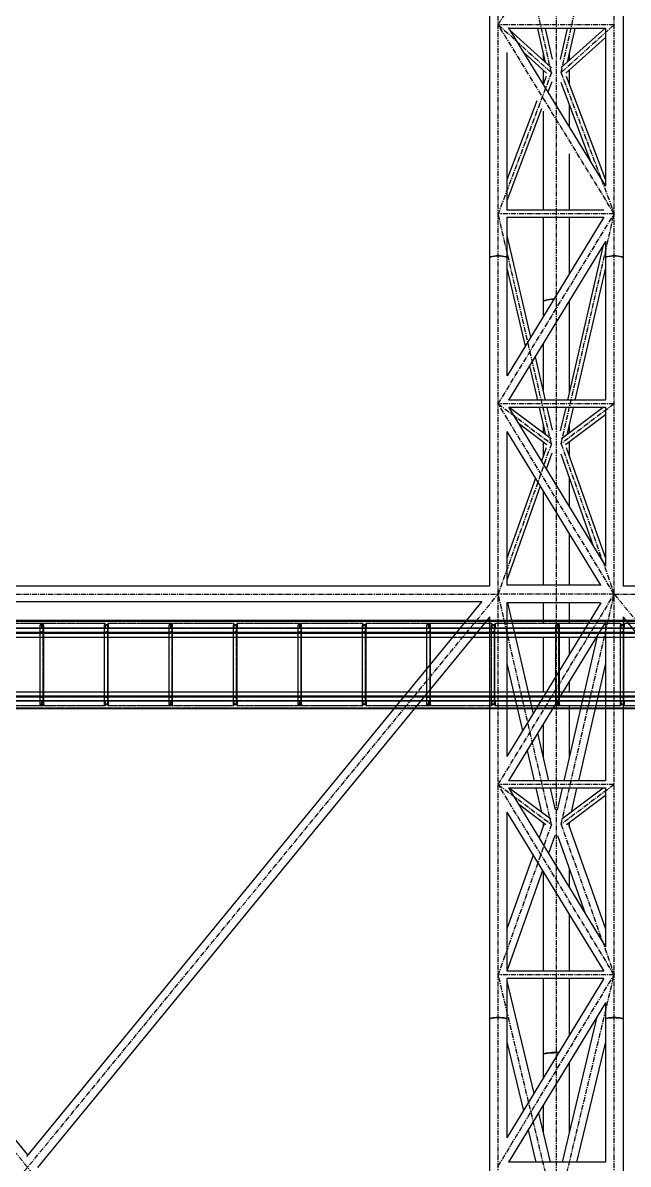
# Model space of a CAD drawing. Header units: millimetres. Extents: x 5143 to 30813, y 232 to 21408.
# Drawn here: x 14348 to 15287, y 16635 to 18407 of the extents above; entities that cross this region are included whole.
import ezdxf

# ---------------------------------------------------------------- set-up
doc = ezdxf.new("R2010")
doc.units = ezdxf.units.MM
doc.header["$LTSCALE"] = 0.25
for name, pattern in [('CENTER', [50.8, 31.75, -6.35, 6.35, -6.35]), ('XKITLINE00', [0]), ('XKITLINE02', [4, 2, -2]), ('XKITLINE03', [6, 3, -1, 1, -1])]:
    doc.linetypes.add(name, pattern=pattern)

msp = doc.modelspace()

# ---------------------------------------------------------------- linework, layer by layer
at = {"color": 8, "linetype": 'XKITLINE00'}
for p, q in [((15071.3, 19215.5), (15071.3, 18041.9)), ((15278.6, 19215.5), (15278.6, 18041.9)), ((15100.6, 18399.2), (15251.6, 18153.1)), ((15251.3, 18398.1), (15101.3, 18398.1)), ((15167.5, 18336.9), (15103.1, 18395.1)), ((15146.2, 18398.1), (15158, 18345.5)), ((15157.9, 18398.1), (15168.6, 18350.5)), ((15192.1, 18398.1), (15181.2, 18349.6)), ((15250.2, 18398.1), (15182.6, 18337.1)), ((15203.7, 18398.1), (15191.9, 18345.5)), ((15251.3, 18398.3), (15251.3, 18153.5)), ((15251.3, 18383.8), (15190, 18328.5)), ((15098.6, 18360.8), (15098.6, 18116.1)), ((15159.8, 18328.6), (15124.1, 18360.9)), ((15154.7, 18360.4), (15154.7, 18348.5)), ((15195.3, 18360.6), (15195.3, 18348.6)), ((15159.2, 18323.4), (15154.6, 18311.2)), ((15154.7, 18333.3), (15154.7, 18311.5)), ((15190.6, 18324.1), (15251.3, 18162.8)), ((15195.3, 18333.2), (15195.3, 18311.5)), ((15168.3, 18315.3), (15162.1, 18298.9)), ((15182, 18314.6), (15228.9, 18190.1)), ((15144.9, 18285.4), (15098.6, 18162.8)), ((15152.4, 18273.2), (15098.6, 18130.5)), ((15154.7, 18269.4), (15154.7, 18116.1)), ((15195.3, 18279.3), (15195.3, 18244.9)), ((15195.3, 18203.2), (15195.3, 18116.1)), ((15249, 18116.1), (15098.5, 18116.1)), ((15098.6, 18104.9), (15098.6, 18041.9)), ((15248.7, 18104.7), (15098.6, 18104.7)), ((15248.9, 18104.9), (15098.7, 17858.8)), ((15154.7, 18104.7), (15154.7, 17973.6)), ((15195.3, 18104.7), (15195.3, 18017.1)), ((15098.6, 18076.7), (15135.2, 17918.6)), ((15251.3, 18067.1), (15101.2, 17821.1)), ((15247.9, 18061.4), (15192.4, 17821.1)), ((15251.3, 18067.7), (15251.3, 18041.9)), ((15071.7, 18042.6), (15071.3, 18041.9)), ((15071.7, 18042.5), (15071.3, 18041.9)), ((15071.3, 18041.9), (15071.3, 17532.2)), ((15072.7, 18043.2), (15071.7, 18042.6)), ((15072.7, 18043), (15071.7, 18042.5)), ((15074.3, 18043.7), (15072.7, 18043.2)), ((15074.3, 18043.4), (15072.7, 18043)), ((15074.8, 18043.7), (15073.2, 18043.1)), ((15076.5, 18044.2), (15074.3, 18043.7)), ((15076.5, 18043.8), (15074.3, 18043.4)), ((15076.9, 18044.1), (15074.8, 18043.7)), ((15079.1, 18044.6), (15076.5, 18044.2)), ((15079.1, 18044.1), (15076.5, 18043.8)), ((15079.3, 18044.4), (15076.9, 18044.1)), ((15082, 18044.8), (15079.1, 18044.6)), ((15082, 18044.3), (15079.1, 18044.1)), ((15082.1, 18044.6), (15079.3, 18044.4)), ((15085, 18044.8), (15082, 18044.8)), ((15085, 18044.4), (15082, 18044.3)), ((15085, 18044.7), (15082.1, 18044.6)), ((15088, 18044.8), (15085, 18044.8)), ((15087.9, 18044.6), (15085, 18044.7)), ((15088, 18044.3), (15085, 18044.4)), ((15090.7, 18044.4), (15087.9, 18044.6)), ((15090.9, 18044.6), (15088, 18044.8)), ((15090.9, 18044.1), (15088, 18044.3)), ((15093.1, 18044.1), (15090.7, 18044.4)), ((15093.5, 18044.2), (15090.9, 18044.6)), ((15093.5, 18043.8), (15090.9, 18044.1)), ((15095.2, 18043.7), (15093.1, 18044.1)), ((15095.7, 18043.7), (15093.5, 18044.2)), ((15095.7, 18043.4), (15093.5, 18043.8)), ((15096.8, 18043.1), (15095.2, 18043.7)), ((15097.3, 18043.2), (15095.7, 18043.7)), ((15097.3, 18043), (15095.7, 18043.4)), ((15098.3, 18042.6), (15097.3, 18043.2)), ((15098.3, 18042.5), (15097.3, 18043)), ((15098.3, 18042.6), (15098.6, 18041.9)), ((15098.3, 18042.5), (15098.6, 18041.9)), ((15098.6, 18041.9), (15098.6, 17858.7)), ((15251.7, 18042.6), (15251.3, 18041.9)), ((15251.7, 18042.5), (15251.3, 18041.9)), ((15251.3, 18041.9), (15251.3, 17821.1)), ((15252.7, 18043.2), (15251.7, 18042.6)), ((15252.7, 18043), (15251.7, 18042.5)), ((15254.3, 18043.7), (15252.7, 18043.2)), ((15254.3, 18043.4), (15252.7, 18043)), ((15254.8, 18043.7), (15253.2, 18043.1)), ((15256.5, 18044.2), (15254.3, 18043.7)), ((15256.5, 18043.8), (15254.3, 18043.4)), ((15256.9, 18044.1), (15254.8, 18043.7)), ((15259.1, 18044.5), (15256.5, 18044.2)), ((15259.1, 18044.1), (15256.5, 18043.8)), ((15259.3, 18044.4), (15256.9, 18044.1)), ((15262, 18044.8), (15259.1, 18044.5)), ((15262, 18044.3), (15259.1, 18044.1)), ((15262.1, 18044.6), (15259.3, 18044.4)), ((15265, 18044.8), (15262, 18044.8)), ((15265, 18044.4), (15262, 18044.3)), ((15265, 18044.7), (15262.1, 18044.6)), ((15268, 18044.8), (15265, 18044.8)), ((15267.9, 18044.6), (15265, 18044.7)), ((15268, 18044.3), (15265, 18044.4)), ((15270.7, 18044.4), (15267.9, 18044.6)), ((15270.9, 18044.5), (15268, 18044.8)), ((15270.9, 18044.1), (15268, 18044.3)), ((15273.1, 18044.1), (15270.7, 18044.4)), ((15273.5, 18044.2), (15270.9, 18044.5)), ((15273.5, 18043.8), (15270.9, 18044.1)), ((15275.2, 18043.7), (15273.1, 18044.1)), ((15275.7, 18043.7), (15273.5, 18044.2)), ((15275.7, 18043.4), (15273.5, 18043.8)), ((15276.7, 18043.1), (15275.2, 18043.7)), ((15277.3, 18043.2), (15275.7, 18043.7)), ((15277.3, 18043), (15275.7, 18043.4)), ((15278.3, 18042.6), (15277.3, 18043.2)), ((15278.3, 18042.5), (15277.3, 18043)), ((15278.3, 18042.6), (15278.6, 18041.9)), ((15278.3, 18042.5), (15278.6, 18041.9)), ((15278.6, 18041.9), (15278.6, 17532.2)), ((15098.6, 18026), (15126.7, 17904.7)), ((15251.3, 18026.2), (15204, 17821.1)), ((15155, 17974.4), (15154.7, 17973.6)), ((15155, 17974.2), (15154.7, 17973.6)), ((15154.7, 17973.6), (15154.7, 17950.6)), ((15155.9, 17975.1), (15155, 17974.4)), ((15155.9, 17974.8), (15155, 17974.2)), ((15157.4, 17975.8), (15155.9, 17975.1)), ((15157.4, 17975.4), (15155.9, 17974.8)), ((15159.4, 17976.4), (15157.4, 17975.8)), ((15159.4, 17975.9), (15157.4, 17975.4)), ((15160.3, 17976.2), (15158.9, 17975.8)), ((15161.9, 17976.9), (15159.4, 17976.4)), ((15161.9, 17976.4), (15159.4, 17975.9)), ((15162.7, 17976.7), (15160.3, 17976.2)), ((15164.8, 17977.4), (15161.9, 17976.9)), ((15164.8, 17976.7), (15161.9, 17976.4)), ((15165.4, 17977.1), (15162.7, 17976.7)), ((15168.1, 17977.7), (15164.8, 17977.4)), ((15168.1, 17977), (15164.8, 17976.7)), ((15168.5, 17977.4), (15165.4, 17977.1)), ((15171.3, 17977.9), (15168.1, 17977.7)), ((15170.9, 17977.1), (15168.1, 17977)), ((15171.2, 17977.6), (15168.5, 17977.4)), ((15195, 17974.4), (15194.8, 17974.5)), ((15195, 17974.2), (15194.8, 17974.4)), ((15195, 17974.4), (15195.3, 17973.6)), ((15195, 17974.2), (15195.3, 17973.6)), ((15195.3, 17975.3), (15195.3, 17973.6)), ((15195.3, 17973.6), (15195.3, 17833.9)), ((15154.7, 17908.7), (15154.7, 17834.1)), ((15142.2, 17888.2), (15157.7, 17821.1)), ((15133.7, 17874.3), (15146, 17821.1)), ((15251.4, 17821.1), (15101, 17821.1)), ((15101.1, 17809.9), (15251.3, 17563.3)), ((15251.3, 17809.7), (15101.3, 17809.7)), ((15167, 17760.8), (15102, 17809.7)), ((15148.6, 17809.7), (15158.4, 17767.3)), ((15160.3, 17809.7), (15168.5, 17774.2)), ((15189.7, 17809.7), (15181.3, 17773.2)), ((15247.9, 17809.7), (15183.1, 17761)), ((15201.3, 17809.7), (15191.5, 17767.3)), ((15251.3, 17809.9), (15251.3, 17563.3)), ((15251.3, 17798), (15189.5, 17751.5)), ((15098.6, 17772.1), (15098.6, 17533.6)), ((15098.6, 17772.1), (15243.9, 17533.6)), ((15160.3, 17751.6), (15116.6, 17784.5)), ((15154.7, 17783.4), (15154.7, 17770.1)), ((15195.3, 17783.6), (15195.3, 17770.1)), ((15154.7, 17755.9), (15154.7, 17734.2)), ((15195.3, 17755.8), (15195.3, 17734.2)), ((15159.2, 17746.8), (15152, 17726.5)), ((15168.3, 17738.6), (15159.6, 17713.9)), ((15181.9, 17737.9), (15233, 17593.4)), ((15190.6, 17747.5), (15251.3, 17575.6)), ((15142.6, 17700), (15098.6, 17575.7)), ((15195.3, 17700.1), (15195.3, 17655.3)), ((15150.2, 17687.4), (15098.6, 17541.5)), ((15154.7, 17680.1), (15154.7, 17533.6)), ((15195.3, 17613.4), (15195.3, 17533.6)), ((15071.7, 17532.2), (13638.3, 17532.2)), ((15244.5, 17533.6), (15098.4, 17533.6)), ((16711.7, 17532.2), (15278.3, 17532.2)), ((13650.3, 17508.4), (14355, 16649.3)), ((15059.2, 17507.8), (13650.7, 17507.8)), ((15059.8, 17508.5), (14353.2, 16647.1)), ((15098.6, 17506.6), (15098.6, 17267.9)), ((15244.1, 17506.6), (15098.6, 17267.9)), ((15243.9, 17506.3), (15098.6, 17506.3)), ((15099.4, 17506.3), (15139.1, 17334.3)), ((15154.7, 17506.3), (15154.7, 17474.3)), ((15195.3, 17506.3), (15195.3, 17474.3)), ((15071.3, 17484.1), (14370.4, 16629.7)), ((15071.3, 17484.4), (15071.3, 16860.1)), ((15251.3, 17476.6), (15101.2, 17230.2)), ((15251.3, 17476.7), (15251.3, 17230.2)), ((15278.6, 17484.4), (15278.6, 16860.1)), ((15278.6, 17484.1), (15979.2, 16630.1)), ((15154.7, 17460.6), (15154.7, 17460.3)), ((15154.7, 17452.8), (15154.7, 17367.8)), ((15239.1, 17456.6), (15186.9, 17230.2)), ((15195.3, 17460.6), (15195.3, 17460.3)), ((15195.3, 17452.8), (15195.3, 17426.5)), ((15098.6, 17412.1), (15122.8, 17307.5)), ((15251.3, 17412.1), (15209.4, 17230.2)), ((15195.3, 17384.6), (15195.3, 17367.8)), ((15154.7, 17360.3), (15154.7, 17360)), ((15195.3, 17360.3), (15195.3, 17360)), ((15195.3, 17346.3), (15195.3, 17266.6)), ((15154.7, 17318), (15154.7, 17266.6)), ((15146.1, 17303.9), (15163.1, 17230.2)), ((15129.8, 17277.1), (15140.6, 17230.2)), ((15251.5, 17230.2), (15101, 17230.2)), ((15101.1, 17219), (15251.3, 16972.5)), ((15251.3, 17218.8), (15101.2, 17218.8)), ((15166.4, 17170.4), (15102, 17218.8)), ((15143.2, 17218.8), (15151.9, 17181.3)), ((15165.7, 17218.8), (15173.6, 17184.9)), ((15184.3, 17218.8), (15176.4, 17184.8)), ((15247.9, 17218.8), (15183.9, 17170.6)), ((15251.3, 17207.1), (15190.9, 17161.6)), ((15206.7, 17218.8), (15198.1, 17181.3)), ((15251.3, 17219), (15251.3, 16972.4)), ((15159, 17161.7), (15116.6, 17193.6)), ((15098.6, 17181.2), (15098.6, 16934.8)), ((15098.6, 17181.2), (15248.8, 16934.8)), ((15155.8, 17162.1), (15148.4, 17141.4)), ((15154.7, 17164.9), (15154.7, 17159.1)), ((15194.2, 17162.1), (15251.3, 17000.5)), ((15195.3, 17164.9), (15195.3, 17159.1)), ((15173, 17145.1), (15163.1, 17117.2)), ((15177, 17145.1), (15219.7, 17024.4)), ((15139.1, 17114.8), (15098.6, 17000.5)), ((15153.8, 17090.7), (15098.6, 16934.8)), ((15154.7, 17089.2), (15154.7, 16934.8)), ((15195.3, 17093.4), (15195.3, 17064.4)), ((15195.3, 17022.5), (15195.3, 16934.8)), ((15249, 16934.8), (15098.5, 16934.8)), ((15248.9, 16923.5), (15098.6, 16675.7)), ((15098.6, 16923.5), (15098.6, 16860.1)), ((15248.8, 16923.4), (15098.6, 16923.4)), ((15154.7, 16923.4), (15154.7, 16804.9)), ((15195.3, 16923.4), (15195.3, 16835.2)), ((15098.6, 16919.1), (15140.4, 16744.5)), ((15251.3, 16885.5), (15101.2, 16637.9)), ((15251.3, 16886), (15251.3, 16860.1)), ((15071.7, 16860.7), (15071.3, 16860.1)), ((15071.7, 16860.5), (15071.3, 16860.1)), ((15071.3, 16860.1), (15071.3, 15786)), ((15072.7, 16861.2), (15071.7, 16860.7)), ((15072.7, 16860.9), (15071.7, 16860.5)), ((15074.3, 16861.6), (15072.7, 16861.2)), ((15074.3, 16861.3), (15072.7, 16860.9)), ((15073.2, 16861.1), (15073, 16861)), ((15074.8, 16861.6), (15073.2, 16861.1)), ((15076.5, 16862), (15074.3, 16861.6)), ((15076.5, 16861.6), (15074.3, 16861.3)), ((15076.9, 16861.9), (15074.8, 16861.6)), ((15079.1, 16862.3), (15076.5, 16862)), ((15079.1, 16861.8), (15076.5, 16861.6)), ((15079.3, 16862.2), (15076.9, 16861.9)), ((15082, 16862.5), (15079.1, 16862.3)), ((15082, 16862), (15079.1, 16861.8)), ((15082.1, 16862.4), (15079.3, 16862.2)), ((15085, 16862.5), (15082, 16862.5)), ((15085, 16862), (15082, 16862)), ((15085, 16862.4), (15082.1, 16862.4)), ((15088, 16862.5), (15085, 16862.5)), ((15087.9, 16862.4), (15085, 16862.4)), ((15088, 16862), (15085, 16862)), ((15090.7, 16862.2), (15087.9, 16862.4)), ((15090.9, 16862.3), (15088, 16862.5)), ((15090.9, 16861.8), (15088, 16862)), ((15093.1, 16861.9), (15090.7, 16862.2)), ((15093.5, 16862), (15090.9, 16862.3)), ((15093.5, 16861.6), (15090.9, 16861.8)), ((15095.2, 16861.6), (15093.1, 16861.9)), ((15095.7, 16861.6), (15093.5, 16862)), ((15095.7, 16861.3), (15093.5, 16861.6)), ((15096.8, 16861.1), (15095.2, 16861.6)), ((15097.3, 16861.2), (15095.7, 16861.6)), ((15097.3, 16860.9), (15095.7, 16861.3)), ((15097, 16861), (15096.8, 16861.1)), ((15098.3, 16860.7), (15097.3, 16861.2)), ((15098.3, 16860.5), (15097.3, 16860.9)), ((15098.3, 16860.7), (15098.6, 16860.1)), ((15098.3, 16860.5), (15098.6, 16860.1)), ((15098.6, 16860.1), (15098.6, 16675.7)), ((15238.1, 16863.7), (15184.1, 16637.9)), ((15251.7, 16860.7), (15251.3, 16860.1)), ((15251.7, 16860.5), (15251.3, 16860.1)), ((15251.3, 16860.1), (15251.3, 16637.9)), ((15252.7, 16861.2), (15251.7, 16860.7)), ((15252.7, 16860.9), (15251.7, 16860.5)), ((15254.3, 16861.6), (15252.7, 16861.2)), ((15254.3, 16861.3), (15252.7, 16860.9)), ((15253.2, 16861.1), (15253, 16861)), ((15254.8, 16861.6), (15253.2, 16861.1)), ((15256.5, 16862), (15254.3, 16861.6)), ((15256.5, 16861.6), (15254.3, 16861.3)), ((15256.9, 16861.9), (15254.8, 16861.6)), ((15259.1, 16862.3), (15256.5, 16862)), ((15259.1, 16861.8), (15256.5, 16861.6)), ((15259.3, 16862.2), (15256.9, 16861.9)), ((15262, 16862.5), (15259.1, 16862.3)), ((15262, 16861.9), (15259.1, 16861.8)), ((15262.1, 16862.4), (15259.3, 16862.2)), ((15265, 16862.5), (15262, 16862.5)), ((15265, 16862), (15262, 16861.9)), ((15265, 16862.4), (15262.1, 16862.4)), ((15268, 16862.5), (15265, 16862.5)), ((15267.9, 16862.4), (15265, 16862.4)), ((15268, 16861.9), (15265, 16862)), ((15270.7, 16862.2), (15267.9, 16862.4)), ((15270.9, 16862.3), (15268, 16862.5)), ((15270.9, 16861.8), (15268, 16861.9)), ((15273.1, 16861.9), (15270.7, 16862.2)), ((15273.5, 16862), (15270.9, 16862.3)), ((15273.5, 16861.6), (15270.9, 16861.8)), ((15275.2, 16861.6), (15273.1, 16861.9)), ((15275.7, 16861.6), (15273.5, 16862)), ((15275.7, 16861.3), (15273.5, 16861.6)), ((15276.8, 16861.1), (15275.2, 16861.6)), ((15277.3, 16861.2), (15275.7, 16861.6)), ((15277.3, 16860.9), (15275.7, 16861.3)), ((15277, 16861), (15276.8, 16861.1)), ((15278.3, 16860.7), (15277.3, 16861.2)), ((15278.3, 16860.5), (15277.3, 16860.9)), ((15278.3, 16860.7), (15278.6, 16860.1)), ((15278.3, 16860.5), (15278.6, 16860.1)), ((15278.6, 16860.1), (15278.6, 15786)), ((15098.6, 16824.8), (15124.2, 16717.9)), ((15251.3, 16824.8), (15206.7, 16637.9)), ((15155, 16805.5), (15154.7, 16804.9)), ((15155, 16805.4), (15154.7, 16804.9)), ((15154.7, 16804.9), (15154.7, 16768.2)), ((15155.9, 16806.1), (15155, 16805.5)), ((15155.9, 16805.8), (15155, 16805.4)), ((15157.4, 16806.7), (15155.9, 16806.1)), ((15157.4, 16806.3), (15155.9, 16805.8)), ((15159.4, 16807.2), (15157.4, 16806.7)), ((15159.4, 16806.7), (15157.4, 16806.3)), ((15158.4, 16806.6), (15157.9, 16806.4)), ((15160.3, 16807.1), (15158.4, 16806.6)), ((15161.9, 16807.6), (15159.4, 16807.2)), ((15161.9, 16807), (15159.4, 16806.7)), ((15162.7, 16807.5), (15160.3, 16807.1)), ((15164.8, 16808), (15161.9, 16807.6)), ((15164.8, 16807.3), (15161.9, 16807)), ((15165.4, 16807.8), (15162.7, 16807.5)), ((15168.1, 16808.3), (15164.8, 16808)), ((15168.1, 16807.5), (15164.8, 16807.3)), ((15168.5, 16808.1), (15165.4, 16807.8)), ((15171.5, 16808.4), (15168.1, 16808.3)), ((15171.5, 16807.6), (15168.1, 16807.5)), ((15171.7, 16808.2), (15168.5, 16808.1)), ((15175, 16808.5), (15171.5, 16808.4)), ((15175, 16807.7), (15171.5, 16807.6)), ((15175, 16808.3), (15171.7, 16808.2)), ((15178.5, 16808.4), (15175, 16808.5)), ((15178.3, 16808.2), (15175, 16808.3)), ((15178.5, 16807.6), (15175, 16807.7)), ((15178.9, 16808.2), (15178.3, 16808.2)), ((15179.1, 16808.4), (15178.5, 16808.4)), ((15178.6, 16807.6), (15178.5, 16807.6)), ((15195.3, 16793), (15195.3, 16684.5)), ((15154.7, 16726.1), (15154.7, 16684.5)), ((15147.6, 16714.3), (15165.8, 16637.9)), ((15131.4, 16687.7), (15143.3, 16637.9)), ((15251.4, 16637.9), (15101, 16637.9))]:
    msp.add_line(p, q, dxfattribs=at)
at = {"color": 8, "linetype": 'CENTER'}
for p, q in [((15085, 18041.9), (15085, 19215.5)), ((15265, 18041.9), (15265, 19215.5)), ((15175, 19135.4), (15175, 17973.6)), ((15167.5, 18329.3), (15085, 18697.2)), ((15085, 18403.8), (15265, 18697.2)), ((15182.5, 18329.3), (15265, 18697.2)), ((15085, 18403.8), (15167.5, 18329.3)), ((15265, 18110.4), (15085, 18403.8)), ((15265, 18403.8), (15085, 18403.8)), ((15265, 18403.8), (15182.5, 18329.3)), ((15167.5, 18329.3), (15085, 18110.4)), ((15182.5, 18329.3), (15265, 18110.4)), ((15167.5, 17753.3), (15085, 18110.4)), ((15085, 17815.4), (15265, 18110.4)), ((15265, 18110.4), (15085, 18110.4)), ((15182.5, 17753.3), (15265, 18110.4)), ((15085, 16860.1), (15085, 18041.9)), ((15265, 16860.1), (15265, 18041.9)), ((15175, 17973.6), (15175, 16804.9)), ((15085, 17815.4), (15167.5, 17753.3)), ((15265, 17520), (15085, 17815.4)), ((15265, 17815.4), (15085, 17815.4)), ((15265, 17815.4), (15182.5, 17753.3)), ((15167.5, 17753.3), (15085, 17520)), ((15182.5, 17753.3), (15265, 17520)), ((13625, 15740.3), (15085, 17520)), ((13625, 17520), (15085, 15740.3)), ((13625, 17520), (15085, 17520)), ((15167.5, 17162.4), (15085, 17520)), ((15085, 17224.5), (15265, 17520)), ((15265, 17520), (15085, 17520)), ((15182.5, 17162.4), (15265, 17520)), ((15265, 17520), (16725, 15740.3)), ((15265, 17520), (16725, 17520)), ((15085, 17224.5), (15167.5, 17162.4)), ((15265, 16929.1), (15085, 17224.5)), ((15265, 17224.5), (15085, 17224.5)), ((15265, 17224.5), (15182.5, 17162.4)), ((15167.5, 17162.4), (15085, 16929.1)), ((15182.5, 17162.4), (15265, 16929.1)), ((15167.5, 16583.8), (15085, 16929.1)), ((15085, 16632.2), (15265, 16929.1)), ((15265, 16929.1), (15085, 16929.1)), ((15182.5, 16583.8), (15265, 16929.1)), ((15085, 15740.3), (15085, 16860.1)), ((15265, 15740.3), (15265, 16860.1)), ((15175, 16804.9), (15175, 15913.5))]:
    msp.add_line(p, q, dxfattribs=at)
at = {"color": 3, "linetype": 'XKITLINE02'}
for p, q in [((17635, 17478.1), (13535, 17478.1)), ((17635, 17477.6), (13535, 17477.6)), ((14377.2, 17474.3), (14279.6, 17474.3)), ((14380, 17472.3), (14374.5, 17472.3)), ((14374.5, 17471.6), (14374.5, 17472.3)), ((14374.5, 17348.3), (14374.5, 17472.3)), ((14380, 17472.3), (14374.5, 17472.3)), ((14379.3, 17471.2), (14374.5, 17471.6)), ((14376.7, 17474.3), (14376.7, 17467.1)), ((14377.2, 17466.3), (14377.2, 17474.3)), ((14475.1, 17474.3), (14377.2, 17474.3)), ((14377.2, 17466.3), (14377.2, 17474.3)), ((14377.8, 17474.3), (14377.8, 17467.1)), ((14379.3, 17348.3), (14379.3, 17472.3)), ((14379.3, 17461.3), (14379.3, 17471.2)), ((14380, 17460.3), (14380, 17472.3)), ((14380, 17348.3), (14380, 17472.3)), ((14474.5, 17474.3), (14474.5, 17466.3)), ((14474.5, 17348.3), (14474.5, 17472.3)), ((14480, 17472.3), (14474.5, 17472.3)), ((14480, 17472.3), (14474.5, 17472.3)), ((14474.5, 17471.6), (14474.5, 17472.3)), ((14479.3, 17471.2), (14474.5, 17471.6)), ((14475.1, 17474.3), (14475.1, 17467.1)), ((14479.3, 17348.3), (14479.3, 17472.3)), ((14479.3, 17461.3), (14479.3, 17471.2)), ((14577.2, 17474.3), (14479.6, 17474.3)), ((14479.6, 17474.3), (14479.6, 17467.1)), ((14480, 17348.3), (14480, 17472.3)), ((14480, 17460.3), (14480, 17472.3)), ((14480.2, 17474.3), (14480.2, 17466.3)), ((14574.5, 17348.3), (14574.5, 17472.3)), ((14580, 17472.3), (14574.5, 17472.3)), ((14580, 17472.3), (14574.5, 17472.3)), ((14574.5, 17471.6), (14574.5, 17472.3)), ((14579.3, 17471.2), (14574.5, 17471.6)), ((14576.7, 17474.3), (14576.7, 17467.1)), ((14577.2, 17466.3), (14577.2, 17474.3)), ((14675.1, 17474.3), (14577.2, 17474.3)), ((14577.2, 17466.3), (14577.2, 17474.3)), ((14577.8, 17474.3), (14577.8, 17467.1)), ((14579.3, 17348.3), (14579.3, 17472.3)), ((14579.3, 17461.3), (14579.3, 17471.2)), ((14580, 17348.3), (14580, 17472.3)), ((14580, 17460.3), (14580, 17472.3)), ((14674.5, 17474.3), (14674.5, 17466.3)), ((14674.5, 17348.3), (14674.5, 17472.3)), ((14680, 17472.3), (14674.5, 17472.3)), ((14680, 17472.3), (14674.5, 17472.3)), ((14674.5, 17471.6), (14674.5, 17472.3)), ((14679.3, 17471.2), (14674.5, 17471.6)), ((14675.1, 17474.3), (14675.1, 17467.1)), ((14679.3, 17348.3), (14679.3, 17472.3)), ((14679.3, 17461.3), (14679.3, 17471.2)), ((14777.2, 17474.3), (14679.6, 17474.3)), ((14679.6, 17474.3), (14679.6, 17467.1)), ((14680, 17348.3), (14680, 17472.3)), ((14680, 17460.3), (14680, 17472.3)), ((14680.2, 17474.3), (14680.2, 17466.3)), ((14774.5, 17348.3), (14774.5, 17472.3)), ((14780, 17472.3), (14774.5, 17472.3)), ((14780, 17472.3), (14774.5, 17472.3)), ((14774.5, 17471.6), (14774.5, 17472.3)), ((14779.3, 17471.2), (14774.5, 17471.6)), ((14776.7, 17474.3), (14776.7, 17467.1)), ((14777.2, 17466.3), (14777.2, 17474.3)), ((14875.1, 17474.3), (14777.2, 17474.3)), ((14777.2, 17466.3), (14777.2, 17474.3)), ((14777.8, 17474.3), (14777.8, 17467.1)), ((14779.3, 17348.3), (14779.3, 17472.3)), ((14779.3, 17461.3), (14779.3, 17471.2)), ((14780, 17348.3), (14780, 17472.3)), ((14780, 17460.3), (14780, 17472.3)), ((14874.5, 17474.3), (14874.5, 17466.3)), ((14874.5, 17348.3), (14874.5, 17472.3)), ((14880, 17472.3), (14874.5, 17472.3)), ((14880, 17472.3), (14874.5, 17472.3)), ((14874.5, 17471.6), (14874.5, 17472.3)), ((14879.3, 17471.2), (14874.5, 17471.6)), ((14875.1, 17474.3), (14875.1, 17467.1)), ((14879.3, 17348.3), (14879.3, 17472.3)), ((14879.3, 17461.3), (14879.3, 17471.2)), ((14977.2, 17474.3), (14879.6, 17474.3)), ((14879.6, 17474.3), (14879.6, 17467.1)), ((14880, 17348.3), (14880, 17472.3)), ((14880, 17460.3), (14880, 17472.3)), ((14880.2, 17474.3), (14880.2, 17466.3)), ((14974.5, 17348.3), (14974.5, 17472.3)), ((14980, 17472.3), (14974.5, 17472.3)), ((14980, 17472.3), (14974.5, 17472.3)), ((14974.5, 17471.6), (14974.5, 17472.3)), ((14979.3, 17471.2), (14974.5, 17471.6)), ((14976.7, 17474.3), (14976.7, 17467.1)), ((14977.2, 17466.3), (14977.2, 17474.3)), ((15075.1, 17474.3), (14977.2, 17474.3)), ((14977.2, 17466.3), (14977.2, 17474.3)), ((14977.8, 17474.3), (14977.8, 17467.1)), ((14979.3, 17348.3), (14979.3, 17472.3)), ((14979.3, 17461.3), (14979.3, 17471.2)), ((14980, 17348.3), (14980, 17472.3)), ((14980, 17460.3), (14980, 17472.3)), ((15067.1, 17479), (15035.6, 17479)), ((15105.7, 17479), (15071.3, 17479)), ((15074.5, 17474.3), (15074.5, 17466.3)), ((15074.5, 17348.3), (15074.5, 17472.3)), ((15080, 17472.3), (15074.5, 17472.3)), ((15080, 17472.3), (15074.5, 17472.3)), ((15074.5, 17471.6), (15074.5, 17472.3)), ((15079.3, 17471.2), (15074.5, 17471.6)), ((15075.1, 17474.3), (15075.1, 17467.1)), ((15079.3, 17348.3), (15079.3, 17472.3)), ((15079.3, 17461.3), (15079.3, 17471.2)), ((15177.2, 17474.3), (15079.6, 17474.3)), ((15079.6, 17474.3), (15079.6, 17467.1)), ((15080, 17348.3), (15080, 17472.3)), ((15080, 17460.3), (15080, 17472.3)), ((15080.2, 17474.3), (15080.2, 17466.3)), ((15174.5, 17348.3), (15174.5, 17472.3)), ((15180, 17472.3), (15174.5, 17472.3)), ((15180, 17472.3), (15174.5, 17472.3)), ((15174.5, 17471.6), (15174.5, 17472.3)), ((15179.3, 17471.2), (15174.5, 17471.6)), ((15176.7, 17474.3), (15176.7, 17467.1)), ((15275.1, 17474.3), (15177.2, 17474.3)), ((15177.2, 17466.3), (15177.2, 17474.3)), ((15177.2, 17466.3), (15177.2, 17474.3)), ((15177.8, 17474.3), (15177.8, 17467.1)), ((15179.3, 17348.3), (15179.3, 17472.3)), ((15179.3, 17461.3), (15179.3, 17471.2)), ((15180, 17348.3), (15180, 17472.3)), ((15180, 17460.3), (15180, 17472.3)), ((15278.6, 17479), (15227.2, 17479)), ((15274.5, 17474.3), (15274.5, 17466.3)), ((15274.5, 17348.3), (15274.5, 17472.3)), ((15280, 17472.3), (15274.5, 17472.3)), ((15280, 17472.3), (15274.5, 17472.3)), ((15274.5, 17471.6), (15274.5, 17472.3)), ((15279.3, 17471.2), (15274.5, 17471.6)), ((15275.1, 17474.3), (15275.1, 17467.1)), ((15279.3, 17348.3), (15279.3, 17472.3)), ((15279.3, 17461.3), (15279.3, 17471.2)), ((15316.3, 17474.3), (15279.6, 17474.3)), ((15279.6, 17474.3), (15279.6, 17467.1)), ((15280, 17348.3), (15280, 17472.3)), ((15280, 17460.3), (15280, 17472.3)), ((15280.2, 17474.3), (15280.2, 17466.3)), ((15314.4, 17479), (15282.9, 17479)), ((17635, 17460.4), (13535, 17460.4)), ((17635, 17460.3), (13535, 17460.3)), ((17635, 17459.8), (13535, 17459.8)), ((17635, 17459.4), (13535, 17459.4)), ((17635, 17459), (13575, 17459)), ((14376.7, 17467.1), (14274.3, 17467.1)), ((14377.2, 17466.3), (14274.3, 17466.3)), ((14371.4, 17467.1), (14371.4, 17466.3)), ((14379.3, 17461.3), (14374.5, 17461)), ((14374.5, 17460.3), (14374.5, 17461)), ((14380, 17460.3), (14374.5, 17460.3)), ((14480.3, 17466.3), (14377.2, 17466.3)), ((14380, 17466.3), (14377.2, 17466.3)), ((14480.3, 17467.1), (14377.8, 17467.1)), ((14383, 17467.1), (14383, 17466.3)), ((14576.7, 17467.1), (14474.3, 17467.1)), ((14474.3, 17467.1), (14474.3, 17466.3)), ((14577.2, 17466.3), (14474.3, 17466.3)), ((14479.3, 17461.3), (14474.5, 17461)), ((14474.5, 17460.3), (14474.5, 17461)), ((14480, 17460.3), (14474.5, 17460.3)), ((14480.3, 17467.1), (14480.3, 17466.3)), ((14571.4, 17467.1), (14571.4, 17466.3)), ((14579.3, 17461.3), (14574.5, 17461)), ((14574.5, 17460.3), (14574.5, 17461)), ((14580, 17460.3), (14574.5, 17460.3)), ((14680.3, 17466.3), (14577.2, 17466.3)), ((14580, 17466.3), (14577.2, 17466.3)), ((14680.3, 17467.1), (14577.8, 17467.1)), ((14583, 17467.1), (14583, 17466.3)), ((14776.7, 17467.1), (14674.3, 17467.1)), ((14674.3, 17467.1), (14674.3, 17466.3)), ((14777.2, 17466.3), (14674.3, 17466.3)), ((14679.3, 17461.3), (14674.5, 17461)), ((14674.5, 17460.3), (14674.5, 17461)), ((14680, 17460.3), (14674.5, 17460.3)), ((14680.3, 17467.1), (14680.3, 17466.3)), ((14771.4, 17467.1), (14771.4, 17466.3)), ((14779.3, 17461.3), (14774.5, 17461)), ((14774.5, 17460.3), (14774.5, 17461)), ((14780, 17460.3), (14774.5, 17460.3)), ((14880.3, 17466.3), (14777.2, 17466.3)), ((14780, 17466.3), (14777.2, 17466.3)), ((14880.3, 17467.1), (14777.8, 17467.1)), ((14783, 17467.1), (14783, 17466.3)), ((14976.7, 17467.1), (14874.3, 17467.1)), ((14874.3, 17467.1), (14874.3, 17466.3)), ((14977.2, 17466.3), (14874.3, 17466.3)), ((14879.3, 17461.3), (14874.5, 17461)), ((14874.5, 17460.3), (14874.5, 17461)), ((14880, 17460.3), (14874.5, 17460.3)), ((14880.3, 17467.1), (14880.3, 17466.3)), ((14971.4, 17467.1), (14971.4, 17466.3)), ((14979.3, 17461.3), (14974.5, 17461)), ((14974.5, 17460.3), (14974.5, 17461)), ((14980, 17460.3), (14974.5, 17460.3)), ((15080.3, 17466.3), (14977.2, 17466.3)), ((15072.7, 17466.3), (14977.2, 17466.3)), ((15080.3, 17467.1), (14977.8, 17467.1)), ((14983, 17467.1), (14983, 17466.3)), ((15045.6, 17452.8), (15014.1, 17452.8)), ((15050.7, 17459), (15019.2, 17459)), ((15110.3, 17459), (15071.3, 17459)), ((15111.7, 17452.8), (15071.3, 17452.8)), ((15176.7, 17467.1), (15074.3, 17467.1)), ((15074.3, 17467.1), (15074.3, 17466.3)), ((15177.2, 17466.3), (15074.3, 17466.3)), ((15079.3, 17461.3), (15074.5, 17461)), ((15074.5, 17460.3), (15074.5, 17461)), ((15080, 17460.3), (15074.5, 17460.3)), ((15108.6, 17466.3), (15080.2, 17466.3)), ((15080.3, 17467.1), (15080.3, 17466.3)), ((15171.4, 17467.1), (15171.4, 17466.3)), ((15179.3, 17461.3), (15174.5, 17461)), ((15174.5, 17460.3), (15174.5, 17461)), ((15180, 17460.3), (15174.5, 17460.3)), ((15280.3, 17466.3), (15177.2, 17466.3)), ((15251.7, 17466.3), (15177.2, 17466.3)), ((15280.3, 17467.1), (15177.8, 17467.1)), ((15183, 17467.1), (15183, 17466.3)), ((15236.8, 17452.8), (15211.3, 17452.8)), ((15278.6, 17459), (15215.1, 17459)), ((15278.6, 17452.8), (15238.3, 17452.8)), ((15376.7, 17467.1), (15274.3, 17467.1)), ((15274.3, 17467.1), (15274.3, 17466.3)), ((15377.2, 17466.3), (15274.3, 17466.3)), ((15279.3, 17461.3), (15274.5, 17461)), ((15274.5, 17460.3), (15274.5, 17461)), ((15280, 17460.3), (15274.5, 17460.3)), ((15324.8, 17466.3), (15280.2, 17466.3)), ((15280.3, 17467.1), (15280.3, 17466.3)), ((14974.5, 17348.3), (14974.5, 17404.5)), ((14980, 17372.8), (14980, 17411.2)), ((15180, 17348.3), (15180, 17401.4)), ((15174.5, 17348.3), (15174.5, 17392.4)), ((14374.5, 17348.3), (14374.5, 17367.8)), ((14380, 17348.3), (14380, 17367.8)), ((14474.5, 17348.3), (14474.5, 17367.8)), ((14480, 17348.3), (14480, 17367.8)), ((14574.5, 17348.3), (14574.5, 17367.8)), ((14580, 17348.3), (14580, 17367.8)), ((14674.5, 17348.3), (14674.5, 17367.8)), ((14680, 17348.3), (14680, 17367.8)), ((14774.5, 17348.3), (14774.5, 17367.8)), ((14780, 17348.3), (14780, 17367.8)), ((14874.5, 17348.3), (14874.5, 17367.8)), ((14880, 17348.3), (14880, 17367.8)), ((14975.9, 17367.8), (14944.4, 17367.8)), ((14980, 17348.3), (14980, 17367.8)), ((15098.6, 17367.8), (15071.3, 17367.8)), ((15131.4, 17367.8), (15108.9, 17367.8)), ((15185, 17367.8), (15159.5, 17367.8)), ((15241.1, 17367.8), (15218.6, 17367.8)), ((15278.6, 17367.8), (15251.3, 17367.8)), ((15280, 17348.3), (15280, 17367.8)), ((17635, 17361.1), (13535, 17361.1)), ((17635, 17360.7), (13535, 17360.7)), ((17635, 17360.3), (13535, 17360.3)), ((17635, 17360.2), (13535, 17360.2)), ((14377.2, 17354.3), (14274.3, 17354.3)), ((14376.7, 17353.5), (14274.3, 17353.5)), ((14377.2, 17346.3), (14279.6, 17346.3)), ((14371.4, 17354.3), (14371.4, 17353.5)), ((14380, 17360.3), (14374.5, 17360.3)), ((14374.5, 17359.6), (14374.5, 17360.3)), ((14379.3, 17359.2), (14374.5, 17359.6)), ((14379.3, 17349.3), (14374.5, 17349)), ((14374.5, 17348.3), (14374.5, 17349)), ((14380, 17348.3), (14374.5, 17348.3)), ((14380, 17348.3), (14374.5, 17348.3)), ((14376.7, 17353.5), (14376.7, 17346.3)), ((14377.2, 17346.3), (14377.2, 17354.3)), ((14480.3, 17354.3), (14377.2, 17354.3)), ((14377.2, 17346.3), (14377.2, 17354.3)), ((14475.1, 17346.3), (14377.2, 17346.3)), ((14480.3, 17353.5), (14377.8, 17353.5)), ((14377.8, 17353.5), (14377.8, 17346.3)), ((14379.3, 17349.3), (14379.3, 17359.2)), ((14380, 17348.3), (14380, 17360.3)), ((14383, 17354.3), (14383, 17353.5)), ((14577.2, 17354.3), (14474.3, 17354.3)), ((14474.3, 17354.3), (14474.3, 17353.5)), ((14576.7, 17353.5), (14474.3, 17353.5)), ((14480, 17360.3), (14474.5, 17360.3)), ((14474.5, 17359.6), (14474.5, 17360.3)), ((14479.3, 17359.2), (14474.5, 17359.6)), ((14474.5, 17354.3), (14474.5, 17346.3)), ((14479.3, 17349.3), (14474.5, 17349)), ((14474.5, 17348.3), (14474.5, 17349)), ((14480, 17348.3), (14474.5, 17348.3)), ((14480, 17348.3), (14474.5, 17348.3)), ((14475.1, 17353.5), (14475.1, 17346.3)), ((14479.3, 17349.3), (14479.3, 17359.2)), ((14479.6, 17353.5), (14479.6, 17346.3)), ((14577.2, 17346.3), (14479.6, 17346.3)), ((14480, 17348.3), (14480, 17360.3)), ((14480.2, 17354.3), (14480.2, 17346.3)), ((14480.3, 17354.3), (14480.3, 17353.5)), ((14571.4, 17354.3), (14571.4, 17353.5)), ((14580, 17360.3), (14574.5, 17360.3)), ((14574.5, 17359.6), (14574.5, 17360.3)), ((14579.3, 17359.2), (14574.5, 17359.6)), ((14579.3, 17349.3), (14574.5, 17349)), ((14574.5, 17348.3), (14574.5, 17349)), ((14580, 17348.3), (14574.5, 17348.3)), ((14580, 17348.3), (14574.5, 17348.3)), ((14576.7, 17353.5), (14576.7, 17346.3)), ((14577.2, 17346.3), (14577.2, 17354.3)), ((14680.3, 17354.3), (14577.2, 17354.3)), ((14577.2, 17346.3), (14577.2, 17354.3)), ((14675.1, 17346.3), (14577.2, 17346.3)), ((14680.3, 17353.5), (14577.8, 17353.5)), ((14577.8, 17353.5), (14577.8, 17346.3)), ((14579.3, 17349.3), (14579.3, 17359.2)), ((14580, 17348.3), (14580, 17360.3)), ((14583, 17354.3), (14583, 17353.5)), ((14777.2, 17354.3), (14674.3, 17354.3)), ((14674.3, 17354.3), (14674.3, 17353.5)), ((14776.7, 17353.5), (14674.3, 17353.5)), ((14680, 17360.3), (14674.5, 17360.3)), ((14674.5, 17359.6), (14674.5, 17360.3)), ((14679.3, 17359.2), (14674.5, 17359.6)), ((14674.5, 17354.3), (14674.5, 17346.3)), ((14679.3, 17349.3), (14674.5, 17349)), ((14674.5, 17348.3), (14674.5, 17349)), ((14680, 17348.3), (14674.5, 17348.3)), ((14680, 17348.3), (14674.5, 17348.3)), ((14675.1, 17353.5), (14675.1, 17346.3)), ((14679.3, 17349.3), (14679.3, 17359.2)), ((14679.6, 17353.5), (14679.6, 17346.3)), ((14777.2, 17346.3), (14679.6, 17346.3)), ((14680, 17348.3), (14680, 17360.3)), ((14680.2, 17354.3), (14680.2, 17346.3)), ((14680.3, 17354.3), (14680.3, 17353.5)), ((14771.4, 17354.3), (14771.4, 17353.5)), ((14780, 17360.3), (14774.5, 17360.3)), ((14774.5, 17359.6), (14774.5, 17360.3)), ((14779.3, 17359.2), (14774.5, 17359.6)), ((14779.3, 17349.3), (14774.5, 17349)), ((14774.5, 17348.3), (14774.5, 17349)), ((14780, 17348.3), (14774.5, 17348.3)), ((14780, 17348.3), (14774.5, 17348.3)), ((14776.7, 17353.5), (14776.7, 17346.3)), ((14777.2, 17346.3), (14777.2, 17354.3)), ((14880.3, 17354.3), (14777.2, 17354.3)), ((14777.2, 17346.3), (14777.2, 17354.3)), ((14875.1, 17346.3), (14777.2, 17346.3)), ((14880.3, 17353.5), (14777.8, 17353.5)), ((14777.8, 17353.5), (14777.8, 17346.3)), ((14779.3, 17349.3), (14779.3, 17359.2)), ((14780, 17348.3), (14780, 17360.3)), ((14783, 17354.3), (14783, 17353.5)), ((14977.2, 17354.3), (14874.3, 17354.3)), ((14874.3, 17354.3), (14874.3, 17353.5)), ((14976.7, 17353.5), (14874.3, 17353.5)), ((14880, 17360.3), (14874.5, 17360.3)), ((14874.5, 17359.6), (14874.5, 17360.3)), ((14879.3, 17359.2), (14874.5, 17359.6)), ((14874.5, 17354.3), (14874.5, 17346.3)), ((14879.3, 17349.3), (14874.5, 17349)), ((14874.5, 17348.3), (14874.5, 17349)), ((14880, 17348.3), (14874.5, 17348.3)), ((14880, 17348.3), (14874.5, 17348.3)), ((14875.1, 17353.5), (14875.1, 17346.3)), ((14879.3, 17349.3), (14879.3, 17359.2)), ((14879.6, 17353.5), (14879.6, 17346.3)), ((14977.2, 17346.3), (14879.6, 17346.3)), ((14880, 17348.3), (14880, 17360.3)), ((14880.2, 17354.3), (14880.2, 17346.3)), ((14880.3, 17354.3), (14880.3, 17353.5)), ((14970.8, 17361.6), (14939.3, 17361.6)), ((14971.4, 17354.3), (14971.4, 17353.5)), ((14980, 17360.3), (14974.5, 17360.3)), ((14974.5, 17359.6), (14974.5, 17360.3)), ((14979.3, 17359.2), (14974.5, 17359.6)), ((14979.3, 17349.3), (14974.5, 17349)), ((14974.5, 17348.3), (14974.5, 17349)), ((14980, 17348.3), (14974.5, 17348.3)), ((14980, 17348.3), (14974.5, 17348.3)), ((14976.7, 17353.5), (14976.7, 17346.3)), ((14977.2, 17346.3), (14977.2, 17354.3)), ((15080.3, 17354.3), (14977.2, 17354.3)), ((14977.2, 17346.3), (14977.2, 17354.3)), ((15075.1, 17346.3), (14977.2, 17346.3)), ((15080.3, 17353.5), (14977.8, 17353.5)), ((14977.8, 17353.5), (14977.8, 17346.3)), ((14979.3, 17349.3), (14979.3, 17359.2)), ((14980, 17348.3), (14980, 17360.3)), ((14983, 17354.3), (14983, 17353.5)), ((15098.6, 17361.6), (15071.3, 17361.6)), ((15177.2, 17354.3), (15074.3, 17354.3)), ((15074.3, 17354.3), (15074.3, 17353.5)), ((15176.7, 17353.5), (15074.3, 17353.5)), ((15080, 17360.3), (15074.5, 17360.3)), ((15074.5, 17359.6), (15074.5, 17360.3)), ((15079.3, 17359.2), (15074.5, 17359.6)), ((15074.5, 17354.3), (15074.5, 17346.3)), ((15079.3, 17349.3), (15074.5, 17349)), ((15074.5, 17348.3), (15074.5, 17349)), ((15080, 17348.3), (15074.5, 17348.3)), ((15080, 17348.3), (15074.5, 17348.3)), ((15075.1, 17353.5), (15075.1, 17346.3)), ((15079.3, 17349.3), (15079.3, 17359.2)), ((15079.6, 17353.5), (15079.6, 17346.3)), ((15177.2, 17346.3), (15079.6, 17346.3)), ((15080, 17348.3), (15080, 17360.3)), ((15080.2, 17354.3), (15080.2, 17346.3)), ((15080.3, 17354.3), (15080.3, 17353.5)), ((15132.8, 17361.6), (15110.3, 17361.6)), ((15181.3, 17361.6), (15155.7, 17361.6)), ((15171.4, 17354.3), (15171.4, 17353.5)), ((15180, 17360.3), (15174.5, 17360.3)), ((15174.5, 17359.6), (15174.5, 17360.3)), ((15179.3, 17359.2), (15174.5, 17359.6)), ((15179.3, 17349.3), (15174.5, 17349)), ((15174.5, 17348.3), (15174.5, 17349)), ((15180, 17348.3), (15174.5, 17348.3)), ((15180, 17348.3), (15174.5, 17348.3)), ((15176.7, 17353.5), (15176.7, 17346.3)), ((15280.3, 17354.3), (15177.2, 17354.3)), ((15177.2, 17346.3), (15177.2, 17354.3)), ((15177.2, 17346.3), (15177.2, 17354.3)), ((15275.1, 17346.3), (15177.2, 17346.3)), ((15280.3, 17353.5), (15177.8, 17353.5)), ((15177.8, 17353.5), (15177.8, 17346.3)), ((15179.3, 17349.3), (15179.3, 17359.2)), ((15180, 17348.3), (15180, 17360.3)), ((15183, 17354.3), (15183, 17353.5)), ((15239.7, 17361.6), (15217.2, 17361.6)), ((15278.6, 17361.6), (15251.3, 17361.6)), ((15377.2, 17354.3), (15274.3, 17354.3)), ((15274.3, 17354.3), (15274.3, 17353.5)), ((15376.7, 17353.5), (15274.3, 17353.5)), ((15280, 17360.3), (15274.5, 17360.3)), ((15274.5, 17359.6), (15274.5, 17360.3)), ((15279.3, 17359.2), (15274.5, 17359.6)), ((15274.5, 17354.3), (15274.5, 17346.3)), ((15279.3, 17349.3), (15274.5, 17349)), ((15274.5, 17348.3), (15274.5, 17349)), ((15280, 17348.3), (15274.5, 17348.3)), ((15280, 17348.3), (15274.5, 17348.3)), ((15275.1, 17353.5), (15275.1, 17346.3)), ((15279.3, 17349.3), (15279.3, 17359.2)), ((15279.6, 17353.5), (15279.6, 17346.3)), ((15377.2, 17346.3), (15279.6, 17346.3)), ((15280, 17348.3), (15280, 17360.3)), ((15280.2, 17354.3), (15280.2, 17346.3)), ((15280.3, 17354.3), (15280.3, 17353.5)), ((17635, 17343), (13535, 17343)), ((17635, 17342.4), (13535, 17342.4)), ((17635, 17341.6), (13572.9, 17341.6)), ((14954.4, 17341.6), (14922.9, 17341.6)), ((15098.6, 17341.6), (15071.3, 17341.6)), ((15137.4, 17341.6), (15114.9, 17341.6)), ((15169.1, 17341.6), (15143.5, 17341.6)), ((15235.1, 17341.6), (15212.6, 17341.6)), ((15278.6, 17341.6), (15251.3, 17341.6))]:
    msp.add_line(p, q, dxfattribs=at)
at = {"color": 7, "linetype": 'XKITLINE00'}
for p, q in [((15035.6, 17479), (13674.4, 17479)), ((15071.3, 17479), (15067.1, 17479)), ((15227.2, 17479), (15105.7, 17479)), ((15282.9, 17479), (15278.6, 17479)), ((15019.2, 17459), (13690.8, 17459)), ((15014.1, 17452.8), (13695.9, 17452.8)), ((14374.5, 17367.8), (14374.5, 17452.8)), ((14380, 17367.8), (14380, 17452.8)), ((14474.5, 17367.8), (14474.5, 17452.8)), ((14480, 17367.8), (14480, 17452.8)), ((14574.5, 17367.8), (14574.5, 17452.8)), ((14580, 17367.8), (14580, 17452.8)), ((14674.5, 17367.8), (14674.5, 17452.8)), ((14680, 17367.8), (14680, 17452.8)), ((14774.5, 17367.8), (14774.5, 17452.8)), ((14780, 17367.8), (14780, 17452.8)), ((14874.5, 17367.8), (14874.5, 17452.8)), ((14880, 17367.8), (14880, 17452.8)), ((14974.5, 17404.5), (14974.5, 17452.8)), ((14980, 17411.2), (14980, 17452.8)), ((15071.3, 17452.8), (15045.6, 17452.8)), ((15071.3, 17459), (15050.7, 17459)), ((15215.1, 17459), (15110.3, 17459)), ((15211.3, 17452.8), (15111.7, 17452.8)), ((15174.5, 17392.4), (15174.5, 17452.8)), ((15180, 17401.4), (15180, 17452.8)), ((15238.3, 17452.8), (15236.8, 17452.8)), ((15299.3, 17459), (15278.6, 17459)), ((15304.4, 17452.8), (15278.6, 17452.8)), ((15280, 17367.8), (15280, 17452.8)), ((14944.4, 17367.8), (13765.6, 17367.8)), ((15071.3, 17367.8), (14975.9, 17367.8)), ((14980, 17367.8), (14980, 17372.8)), ((15108.9, 17367.8), (15098.6, 17367.8)), ((15159.5, 17367.8), (15131.4, 17367.8)), ((15218.6, 17367.8), (15185, 17367.8)), ((15251.3, 17367.8), (15241.1, 17367.8)), ((15374.1, 17367.8), (15278.6, 17367.8)), ((14939.3, 17361.6), (13770.7, 17361.6)), ((15071.3, 17361.6), (14970.8, 17361.6)), ((15110.3, 17361.6), (15098.6, 17361.6)), ((15155.7, 17361.6), (15132.8, 17361.6)), ((15217.2, 17361.6), (15181.3, 17361.6)), ((15251.3, 17361.6), (15239.7, 17361.6)), ((15379.2, 17361.6), (15278.6, 17361.6)), ((14922.9, 17341.6), (13787.1, 17341.6)), ((15071.3, 17341.6), (14954.4, 17341.6)), ((15114.9, 17341.6), (15098.6, 17341.6)), ((15143.5, 17341.6), (15137.4, 17341.6)), ((15212.6, 17341.6), (15169.1, 17341.6)), ((15251.3, 17341.6), (15235.1, 17341.6)), ((15395.6, 17341.6), (15278.6, 17341.6))]:
    msp.add_line(p, q, dxfattribs=at)
at = {"color": 1, "linetype": 'XKITLINE03'}
for p, q in [((14380, 17348.3), (14380, 17472.3)), ((14480, 17348.3), (14480, 17472.3)), ((14580, 17348.3), (14580, 17472.3)), ((14680, 17348.3), (14680, 17472.3)), ((14780, 17348.3), (14780, 17472.3)), ((14880, 17348.3), (14880, 17472.3)), ((14980, 17348.3), (14980, 17472.3)), ((15080, 17348.3), (15080, 17472.3)), ((15180, 17348.3), (15180, 17472.3)), ((15280, 17348.3), (15280, 17472.3)), ((17635, 17466.3), (13535, 17466.3)), ((13535, 17460.3), (17635, 17460.3)), ((14377.2, 17466.3), (14280.2, 17466.3)), ((14474.5, 17466.3), (14377.2, 17466.3)), ((14577.2, 17466.3), (14480.2, 17466.3)), ((14674.5, 17466.3), (14577.2, 17466.3)), ((14777.2, 17466.3), (14680.2, 17466.3)), ((14874.5, 17466.3), (14777.2, 17466.3)), ((14977.2, 17466.3), (14880.2, 17466.3)), ((15074.5, 17466.3), (14977.2, 17466.3)), ((15177.2, 17466.3), (15080.2, 17466.3)), ((15274.5, 17466.3), (15177.2, 17466.3)), ((15377.2, 17466.3), (15280.2, 17466.3)), ((17635, 17360.3), (13535, 17360.3)), ((17635, 17354.3), (13535, 17354.3)), ((14280.2, 17354.3), (14377.2, 17354.3)), ((14377.2, 17354.3), (14474.5, 17354.3)), ((14480.2, 17354.3), (14577.2, 17354.3)), ((14577.2, 17354.3), (14674.5, 17354.3)), ((14680.2, 17354.3), (14777.2, 17354.3)), ((14777.2, 17354.3), (14874.5, 17354.3)), ((14880.2, 17354.3), (14977.2, 17354.3)), ((14977.2, 17354.3), (15074.5, 17354.3)), ((15080.2, 17354.3), (15177.2, 17354.3)), ((15177.2, 17354.3), (15274.5, 17354.3)), ((15280.2, 17354.3), (15377.2, 17354.3))]:
    msp.add_line(p, q, dxfattribs=at)
at = {"color": 8, "linetype": 'XKITLINE00'}
for centre in [(15085, 18403.8), (15085, 18403.8), (15085, 18403.8), (15085, 18403.8), (15265, 18403.8), (15265, 18403.8), (15167.5, 18329.3), (15167.5, 18329.3), (15167.5, 18329.3), (15182.5, 18329.3), (15182.5, 18329.3), (15182.5, 18329.3), (15085, 18110.4), (15085, 18110.4), (15085, 18110.4), (15265, 18110.4), (15265, 18110.4), (15265, 18110.4), (15265, 18110.4), (15265, 18110.4), (15085, 18041.9), (15085, 18041.9), (15265, 18041.9), (15265, 18041.9), (15175, 17973.6), (15175, 17973.6), (15085, 17815.4), (15085, 17815.4), (15085, 17815.4), (15085, 17815.4), (15265, 17815.4), (15265, 17815.4), (15167.5, 17753.3), (15167.5, 17753.3), (15167.5, 17753.3), (15182.5, 17753.3), (15182.5, 17753.3), (15182.5, 17753.3), (15085, 17520), (15085, 17520), (15085, 17520), (15085, 17520), (15085, 17520), (15265, 17520), (15265, 17520), (15265, 17520), (15265, 17520), (15265, 17520), (15265, 17520), (15265, 17520), (15085, 17224.5), (15085, 17224.5), (15085, 17224.5), (15085, 17224.5), (15265, 17224.5), (15265, 17224.5), (15167.5, 17162.4), (15167.5, 17162.4), (15167.5, 17162.4), (15182.5, 17162.4), (15182.5, 17162.4), (15182.5, 17162.4), (15085, 16929.1), (15085, 16929.1), (15085, 16929.1), (15265, 16929.1), (15265, 16929.1), (15265, 16929.1), (15265, 16929.1), (15265, 16929.1), (15085, 16860.1), (15085, 16860.1), (15265, 16860.1), (15265, 16860.1), (15175, 16804.9), (15175, 16804.9)]:
    msp.add_circle(centre, 0.05, dxfattribs=at)
at = {"color": 1, "linetype": 'XKITLINE00'}
for centre in [(14380, 17472.3), (14480, 17472.3), (14580, 17472.3), (14680, 17472.3), (14780, 17472.3), (14880, 17472.3), (14980, 17472.3), (15080, 17472.3), (15180, 17472.3), (15280, 17472.3), (14377.2, 17466.3), (14377.2, 17466.3), (14380, 17460.3), (14474.5, 17466.3), (14480, 17460.3), (14480.2, 17466.3), (14577.2, 17466.3), (14577.2, 17466.3), (14580, 17460.3), (14674.5, 17466.3), (14680, 17460.3), (14680.2, 17466.3), (14777.2, 17466.3), (14777.2, 17466.3), (14780, 17460.3), (14874.5, 17466.3), (14880, 17460.3), (14880.2, 17466.3), (14977.2, 17466.3), (14977.2, 17466.3), (14980, 17460.3), (15074.5, 17466.3), (15080, 17460.3), (15080.2, 17466.3), (15177.2, 17466.3), (15177.2, 17466.3), (15180, 17460.3), (15274.5, 17466.3), (15280, 17460.3), (15280.2, 17466.3), (14377.2, 17354.3), (14377.2, 17354.3), (14380, 17360.3), (14380, 17348.3), (14474.5, 17354.3), (14480, 17360.3), (14480, 17348.3), (14480.2, 17354.3), (14577.2, 17354.3), (14577.2, 17354.3), (14580, 17360.3), (14580, 17348.3), (14674.5, 17354.3), (14680, 17360.3), (14680, 17348.3), (14680.2, 17354.3), (14777.2, 17354.3), (14777.2, 17354.3), (14780, 17360.3), (14780, 17348.3), (14874.5, 17354.3), (14880, 17360.3), (14880, 17348.3), (14880.2, 17354.3), (14977.2, 17354.3), (14977.2, 17354.3), (14980, 17360.3), (14980, 17348.3), (15074.5, 17354.3), (15080, 17360.3), (15080, 17348.3), (15080.2, 17354.3), (15177.2, 17354.3), (15177.2, 17354.3), (15180, 17360.3), (15180, 17348.3), (15274.5, 17354.3), (15280, 17360.3), (15280, 17348.3), (15280.2, 17354.3)]:
    msp.add_circle(centre, 0.05, dxfattribs=at)

doc.saveas('drawing.dxf')
